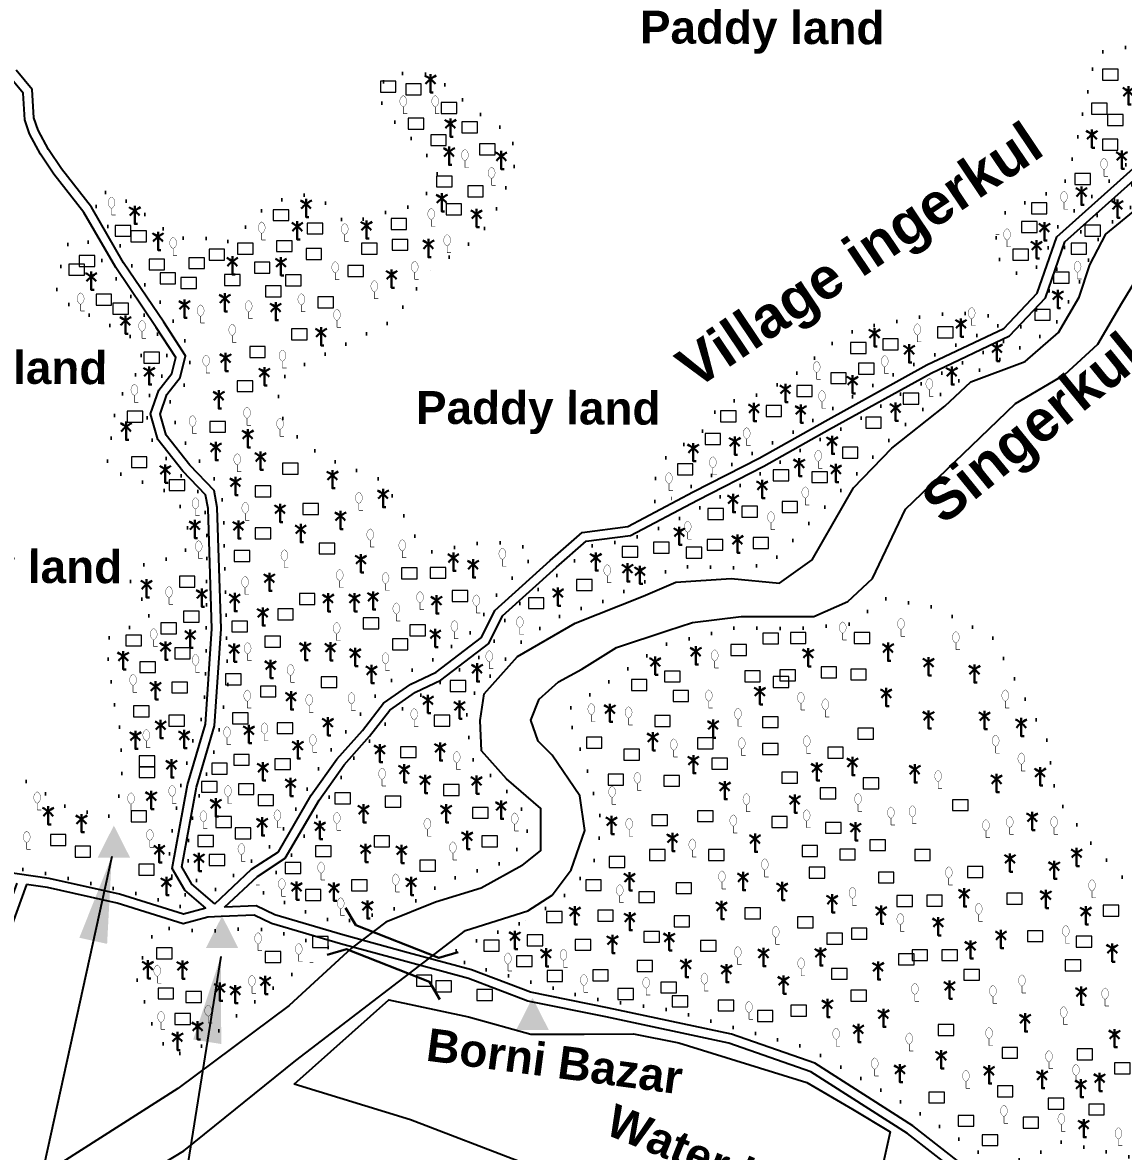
# Model space of a CAD drawing. Header units: millimetres. Extents: x 103 to 33048, y -150542 to -48.
# Drawn here: x 30684 to 31639, y -84038 to -83059 of the extents above; entities that cross this region are included whole.
import ezdxf

# ---------------------------------------------------------------- set-up
doc = ezdxf.new("R2010")
doc.units = ezdxf.units.MM
doc.header["$MEASUREMENT"] = 0
doc.linetypes.add('DOT2', pattern=[0.125, 0, -0.125])
for name, color, linetype, lineweight in [('Bazar', 97, 'Continuous', 15), ('Bridge or Culvert', 7, 'Continuous', 25), ('HOUSE', 144, 'Continuous', 18), ('PUCCA ROAD', 1, 'Continuous', 30)]:
    doc.layers.add(name, color=color, linetype=linetype, lineweight=lineweight)
for name, color, linetype in [('Home Stead', 151, 'Continuous'), ('Khal', 4, 'Continuous'), ('TEXT', 5, 'Continuous'), ('Trees', 77, 'Continuous')]:
    doc.layers.add(name, color=color, linetype=linetype)
doc.styles.get("Standard").update_dxf_attribs({"font": 'arial.ttf'})
doc.styles.add('sum', font='arialbd.ttf')
doc.dimstyles.get("Standard").update_dxf_attribs({"dimtxt": 0.18, "dimasz": 0.18, "dimexe": 0.18, "dimexo": 0.0625, "dimgap": 0.09, "dimtad": 0, "dimtih": 1, "dimtoh": 1, "dimdec": 4, "dimzin": 0, "dimdsep": 46, "dimtxsty": 'Standard', "dimblk": 'DATUMBLANK', "dimcen": 0.09, "dimadec": 0, "dimazin": 0, "dimtfac": 1, "dimtdec": 4, "dimtofl": 0, "dimtmove": 0, "dimatfit": 3, "dimfxl": 1, "dimtolj": 1, "dimtzin": 0, "dimarcsym": 0})

# ---------------------------------------------------------------- blocks, each defined once
blk = doc.blocks.new('A$C7FEE66E4')
at = {"layer": 'Trees', "linetype": 'Continuous', "const_width": 0.000142}
blk.add_lwpolyline([(0, 0.00001, 0.606435), (0, 0.00493, 0.606435)], format="xyb", close=True, dxfattribs=at)
at = {"layer": 'Trees', "linetype": 'Continuous', "const_width": 0.000252}
for points in [[(0, 0.00001), (0, -0.00287)], [(0, -0.00287), (0.00172, -0.00287)]]:
    blk.add_lwpolyline(points, dxfattribs=at)
blk = doc.blocks.new('A$C01DB3217')
at = {"layer": 'Trees', "color": 1, "lineweight": 30}
blk.add_lwpolyline([(0, 0.0028), (0, -0.00714), (0.00154, -0.00714)], dxfattribs=at)
for centre, start, end in [((-0.01201, -0.01535), 41.24911, 62.67823), ((0.01201, -0.01535), 117.32177, 138.75089)]:
    blk.add_arc(centre, 0.01949, start, end, dxfattribs=at)
blk = doc.blocks.new('A$C3B865840')
at = {"layer": 'Bridge or Culvert', "color": 7, "linetype": 'Continuous', "lineweight": 30}
for points in [[(0, 43.55), (13.77, 33.05), (91.31, 33.33), (105.02, 44.16)], [(0.16, 0), (13.86, 10.6), (91.4, 10.88), (105.18, 0.15)]]:
    blk.add_lwpolyline(points, dxfattribs=at)
blk = doc.blocks.new('_DatumBlank')
at = {"color": 0, "linetype": 'ByBlock', "lineweight": -2}
for p, q in [((0, 0.577), (-1, 0)), ((0, -0.577), (0, 0.577)), ((-1, 0), (0, -0.577))]:
    blk.add_line(p, q, dxfattribs=at)

msp = doc.modelspace()

# ---------------------------------------------------------------- hatches: boundary and pattern name
at = {"layer": 'Bazar'}
for color, points in [(5, [(30762.78, -83755.49), (30748.69, -83783.31), (30776.88, -83783.31)]), (5, [(30856.69, -83834.03), (30842.59, -83861.85), (30870.79, -83861.85)]), (256, [(31126.07, -83904.94), (31111.97, -83932.76), (31140.17, -83932.76)])]:
    msp.add_hatch(color=color, dxfattribs=at).paths.add_polyline_path(points)

# ---------------------------------------------------------------- linework, layer by layer
at = {"layer": 'Home Stead', "color": 7, "linetype": 'DOT2', "lineweight": 50, "ltscale": 159.474072, "flags": 128}
for points in [[(30892.65, -83813.91), (30932.86, -83832.11), (30957.27, -83840.01), (30997.91, -83830.74), (31029.18, -83819.06), (31048.44, -83804.3), (31102.03, -83787.06), (31122.5, -83765.73), (31118.58, -83743.53), (31098.54, -83720.02), (31073.71, -83697.82), (31068.36, -83661.69), (31074.19, -83642.38), (31120.13, -83592.18), (31151.62, -83572.75), (31187.01, -83561.1), (31251.68, -83530.67), (31309.22, -83532.22), (31333.32, -83527.56), (31369.57, -83489.55), (31443.64, -83412.98), (31489.88, -83372.97), (31529.08, -83352.52), (31576.94, -83325.22), (31598.38, -83289.5), (31613.57, -83252.54), (31624.22, -83235.52), (31643, -83221), (31684.52, -83183.9), (31721.57, -83158.42), (31750.35, -83140.34), (31774.96, -83115.43), (31785.17, -83098.57), (31782.82, -83078.57), (31781.14, -83064.33), (31763.19, -83062.5), (31752.49, -83069.19), (31734.6, -83092.5), (31721.57, -83113.3), (31706.93, -83133.41), (31691.17, -83149.92), (31674.6, -83170.78), (31658.46, -83188.85), (31630.4, -83213.59), (31616.59, -83225.83), (31599.82, -83242.63), (31588.92, -83250.79), (31584.45, -83262.45), (31572.36, -83297.74), (31564.2, -83307.46), (31545.61, -83327.22), (31540.5, -83332.23), (31527.87, -83339.65), (31469.12, -83369.23), (31443.61, -83382.07), (31403.44, -83406.97), (31369.76, -83423.44), (31294.95, -83466.94), (31241.98, -83495.4), (31207.21, -83508.74), (31178.01, -83512.61), (31145.84, -83539.76), (31115.93, -83561.92), (31104.32, -83573.16), (31088.38, -83603.92), (31054.25, -83626.07), (31020.47, -83647.87), (30997.85, -83668.04), (30969.35, -83698.98), (30948.51, -83732.54), (30918.6, -83779.3), (30903.83, -83796.17), (30888.69, -83803.9), (30886.58, -83810.58), (30892.65, -83813.91)], [(31528.48, -83245.59), (31526.78, -83256), (31535.01, -83271.48), (31551.48, -83278.5), (31566.74, -83268.82), (31583.45, -83232.52), (31621.47, -83201.55), (31653.26, -83169.96), (31689.41, -83124.61), (31703.78, -83098.44), (31698.06, -83083.18), (31675.16, -83076.64), (31630.44, -83081.55), (31614.9, -83085.91), (31609.45, -83112.61), (31602.94, -83140.11), (31597.27, -83167.99), (31588.55, -83196.31), (31580.26, -83203.72), (31557.59, -83213.74), (31537.1, -83221.58), (31528.48, -83245.59)], [(30827.21, -83786.22), (30825.83, -83791.13), (30837.13, -83806.62), (30846.41, -83812.38), (30856.17, -83809.18), (30869.62, -83795.59), (30891.7, -83779.12), (30901.97, -83770.42), (30917.5, -83747.24), (30946.32, -83695.81), (30998.58, -83632.34), (31041.43, -83610.7), (31074.61, -83586.3), (31095.34, -83554.99), (31124.11, -83524.29), (31125.49, -83515.09), (31090.01, -83508.64), (31038.79, -83517.94), (31024.05, -83504.68), (31011.53, -83481.12), (30996.05, -83456.09), (30959.21, -83442.1), (30927.52, -83425.16), (30906.89, -83399.39), (30904.68, -83372.89), (30914.93, -83362.13), (30939.83, -83349.69), (31004.88, -83317.51), (31037.24, -83273.57), (31080.38, -83244.56), (31095.31, -83219.69), (31110.25, -83185.7), (31108.58, -83156.68), (31080.38, -83138.44), (31053.83, -83116.06), (31039.72, -83104.46), (31020.28, -83102.01), (30998.47, -83105.68), (30992.36, -83122.37), (30999.7, -83137.85), (31029.94, -83169.11), (31044.61, -83186.37), (31038.73, -83203.41), (31027.31, -83212.85), (31017.54, -83219.37), (31004.83, -83221.97), (30989.83, -83225.56), (30973.21, -83231.42), (30961.47, -83231.09), (30955.28, -83223.6), (30950.07, -83217.09), (30930.18, -83208.3), (30906.06, -83213.18), (30884.43, -83226.26), (30876.29, -83237.33), (30869.12, -83243.84), (30859.34, -83250.36), (30847.93, -83246.13), (30816.21, -83245.91), (30809.43, -83240.7), (30793.79, -83228.72), (30783.36, -83220.39), (30776.59, -83215.18), (30756.59, -83205.77), (30743.93, -83212.22), (30753.22, -83229.52), (30765.37, -83247.59), (30784.22, -83279.94), (30805.94, -83304.81), (30823.76, -83333.47), (30829.96, -83348.95), (30822.45, -83379.06), (30812.12, -83386.55), (30809.53, -83395.33), (30817.03, -83407.72), (30828.41, -83430.5), (30844.43, -83446.77), (30855.36, -83462.26), (30858.25, -83485.38), (30858.67, -83519.23), (30861.73, -83632.92), (30851.27, -83686.63), (30840.57, -83718.7), (30832.44, -83743.35), (30827.53, -83763.97), (30827.21, -83786.22), (30827.21, -83786.22)], [(30530.49, -83690.79), (30597.17, -83706.04), (30655.56, -83704.8), (30692.19, -83719.57), (30716.6, -83737.54), (30739.73, -83743.96), (30757.71, -83748.46), (30766.06, -83737.54), (30769.92, -83709.3), (30768.63, -83673.99), (30762.25, -83645.52), (30755.83, -83594.8), (30766.11, -83587.1), (30786.66, -83580.04), (30796.94, -83569.77), (30775.74, -83546.66), (30783.45, -83530.61), (30823.26, -83520.79), (30828.39, -83506.66), (30823.89, -83482.91), (30809.77, -83466.22), (30784.71, -83456.59), (30756.33, -83445.69), (30764.17, -83394.12), (30773.16, -83374.86), (30789.22, -83354.96), (30781.51, -83333.78), (30764.13, -83323.9), (30733.94, -83309.14), (30712.1, -83296.94), (30716.6, -83271.26), (30723.59, -83248.6), (30741.1, -83249.44), (30757.39, -83272.49), (30777.85, -83296.94), (30800.14, -83328.12), (30810.96, -83352.62), (30800.83, -83372.84), (30791.6, -83385.56), (30791.6, -83404.97), (30796.69, -83423.75), (30816.18, -83446.44), (30832.73, -83464.57), (30836.8, -83466.21), (30841.69, -83476.3), (30843.57, -83506.49), (30843.1, -83546.29), (30842.94, -83599.35), (30841.13, -83658.25), (30833.82, -83672.63), (30820.16, -83723.42), (30813.34, -83760.24), (30811.69, -83777.03), (30809.78, -83787.33), (30813.59, -83800.64), (30819.95, -83810.24), (30827.27, -83818.62), (30830.12, -83822.72), (30823.7, -83826.65), (30787.1, -83815.76), (30735.24, -83803.97), (30694, -83795.04), (30662.54, -83790.58), (30638.97, -83785.05), (30582.12, -83776.32), (30529.47, -83770.03), (30492.36, -83764.9), (30490.93, -83749.21), (30497.21, -83725.54), (30506.05, -83709.17), (30512.62, -83695.48), (30530.49, -83690.79)], [(31232.35, -83474.29), (31232.35, -83454.95), (31243.37, -83432.92), (31256.01, -83425.66), (31272.41, -83415.46), (31280.76, -83400.07), (31292.85, -83389.05), (31321.91, -83381.82), (31352.16, -83366.01), (31385.16, -83337.84), (31408.54, -83324.1), (31470.73, -83312.95), (31492.52, -83310.53), (31532.19, -83314.09), (31532.02, -83321.04), (31456.23, -83355.72), (31412.27, -83378.54), (31350.49, -83415.15), (31310.61, -83435.92), (31254.53, -83466.47), (31242.29, -83474.38), (31232.35, -83474.29)], [(31114.62, -83840.65), (31061.72, -83861.79), (31055, -83869.73), (31077.67, -83878.23), (31175.37, -83905.33), (31246.71, -83915.62), (31364.44, -83948.51), (31421.68, -83980.91), (31464.12, -84006.55), (31530.64, -84050.61), (31563.12, -84041.33), (31583.23, -84029.74), (31664.44, -84047.51), (31700.02, -84042.88), (31753.38, -84023.55), (31778.91, -84000.37), (31820.2, -84003.46), (31829.48, -83977.96), (31812.46, -83950.91), (31770.7, -83923.86), (31689.49, -83856.62), (31609.69, -83769.67), (31580.29, -83731.03), (31572.56, -83681.57), (31525.24, -83592.38), (31474.96, -83566.1), (31430.1, -83558.38), (31403.93, -83580.6), (31353.05, -83584.88), (31302.78, -83583.66), (31239.03, -83598.97), (31185.95, -83635.21), (31155.19, -83656.22), (31171.88, -83701.6), (31186.59, -83754.89), (31179.23, -83787.36), (31156.55, -83814.3), (31135.57, -83828.55), (31114.62, -83840.65)], [(30948.61, -83861.14), (30899.58, -83845.97), (30869.3, -83845.21), (30842.18, -83847.45), (30800.36, -83843.73), (30789.76, -83862.39), (30782.71, -83888.59), (30797.84, -83933.96), (30812.97, -83955.13), (30837.18, -83948.07), (30872.49, -83917.83), (30915.87, -83885.57), (30941.09, -83869.95), (30948.61, -83861.14)]]:
    msp.add_lwpolyline(points, dxfattribs=at)
at = {"layer": 'HOUSE'}
for points in [[(31620.82, -83108.85), (31634.32, -83108.85), (31634.32, -83099.4), (31620.82, -83099.4), (31620.82, -83108.85)], [(30994.1, -83119.27), (31007.6, -83119.27), (31007.6, -83109.82), (30994.1, -83109.82), (30994.1, -83119.27)], [(31016.06, -83121.5), (31029.56, -83121.5), (31029.56, -83112.05), (31016.06, -83112.05), (31016.06, -83121.5)], [(31046.93, -83137.72), (31060.43, -83137.72), (31060.43, -83128.27), (31046.93, -83128.27), (31046.93, -83137.72)], [(31611.28, -83138.37), (31624.78, -83138.37), (31624.78, -83128.92), (31611.28, -83128.92), (31611.28, -83138.37)], [(31018.29, -83151.39), (31031.79, -83151.39), (31031.79, -83141.94), (31018.29, -83141.94), (31018.29, -83151.39)], [(31625.12, -83148.17), (31638.62, -83148.17), (31638.62, -83138.72), (31625.12, -83138.72), (31625.12, -83148.17)], [(31064.75, -83154.57), (31078.25, -83154.57), (31078.25, -83145.12), (31064.75, -83145.12), (31064.75, -83154.57)], [(31037.7, -83165.58), (31051.2, -83165.58), (31051.2, -83156.13), (31037.7, -83156.13), (31037.7, -83165.58)], [(31620.56, -83169.55), (31634.06, -83169.55), (31634.06, -83160.1), (31620.56, -83160.1), (31620.56, -83169.55)], [(31080.03, -83173.53), (31093.53, -83173.53), (31093.53, -83164.08), (31080.03, -83164.08), (31080.03, -83173.53)], [(31042.78, -83201.43), (31056.28, -83201.43), (31056.28, -83191.98), (31042.78, -83191.98), (31042.78, -83201.43)], [(31596.75, -83199.27), (31610.25, -83199.27), (31610.25, -83189.82), (31596.75, -83189.82), (31596.75, -83199.27)], [(31069.84, -83210.09), (31083.34, -83210.09), (31083.34, -83200.64), (31069.84, -83200.64), (31069.84, -83210.09)], [(30901.06, -83230.69), (30914.56, -83230.69), (30914.56, -83221.24), (30901.06, -83221.24), (30901.06, -83230.69)], [(31051.06, -83225.6), (31064.56, -83225.6), (31064.56, -83216.15), (31051.06, -83216.15), (31051.06, -83225.6)], [(31558.98, -83224.8), (31572.48, -83224.8), (31572.48, -83215.35), (31558.98, -83215.35), (31558.98, -83224.8)], [(31003.32, -83238.32), (31016.82, -83238.32), (31016.82, -83228.87), (31003.32, -83228.87), (31003.32, -83238.32)], [(31550.39, -83240.85), (31563.89, -83240.85), (31563.89, -83231.4), (31550.39, -83231.4), (31550.39, -83240.85)], [(30764.03, -83244.24), (30777.53, -83244.24), (30777.53, -83234.79), (30764.03, -83234.79), (30764.03, -83244.24)], [(30777.53, -83248.97), (30791.03, -83248.97), (30791.03, -83239.52), (30777.53, -83239.52), (30777.53, -83248.97)], [(30930.67, -83242.23), (30944.17, -83242.23), (30944.17, -83232.78), (30930.67, -83232.78), (30930.67, -83242.23)], [(31605.39, -83244.03), (31618.89, -83244.03), (31618.89, -83234.58), (31605.39, -83234.58), (31605.39, -83244.03)], [(30870.11, -83259.65), (30883.61, -83259.65), (30883.61, -83250.2), (30870.11, -83250.2), (30870.11, -83259.65)], [(30903.99, -83257.54), (30917.49, -83257.54), (30917.49, -83248.09), (30903.99, -83248.09), (30903.99, -83257.54)], [(30977.79, -83259.81), (30991.29, -83259.81), (30991.29, -83250.36), (30977.79, -83250.36), (30977.79, -83259.81)], [(31004.27, -83256.45), (31017.77, -83256.45), (31017.77, -83247), (31004.27, -83247), (31004.27, -83256.45)], [(31593.36, -83259.83), (31606.86, -83259.83), (31606.86, -83250.38), (31593.36, -83250.38), (31593.36, -83259.83)], [(30732.76, -83270.47), (30746.26, -83270.47), (30746.26, -83261.02), (30732.76, -83261.02), (30732.76, -83270.47)], [(30845.35, -83264.99), (30858.85, -83264.99), (30858.85, -83255.54), (30845.35, -83255.54), (30845.35, -83264.99)], [(30929.54, -83264.35), (30943.04, -83264.35), (30943.04, -83254.9), (30929.54, -83254.9), (30929.54, -83264.35)], [(31542.92, -83265.03), (31556.42, -83265.03), (31556.42, -83255.58), (31542.92, -83255.58), (31542.92, -83265.03)], [(30723.84, -83277.95), (30737.34, -83277.95), (30737.34, -83268.5), (30723.84, -83268.5), (30723.84, -83277.95)], [(30793.29, -83273.43), (30806.79, -83273.43), (30806.79, -83263.98), (30793.29, -83263.98), (30793.29, -83273.43)], [(30827.9, -83272.3), (30841.4, -83272.3), (30841.4, -83262.85), (30827.9, -83262.85), (30827.9, -83272.3)], [(30884.74, -83276.24), (30898.24, -83276.24), (30898.24, -83266.79), (30884.74, -83266.79), (30884.74, -83276.24)], [(30965.87, -83279.1), (30979.37, -83279.1), (30979.37, -83269.65), (30965.87, -83269.65), (30965.87, -83279.1)], [(30802.86, -83285.52), (30816.36, -83285.52), (30816.36, -83276.07), (30802.86, -83276.07), (30802.86, -83285.52)], [(30820.87, -83289.46), (30834.37, -83289.46), (30834.37, -83280.01), (30820.87, -83280.01), (30820.87, -83289.46)], [(30858.85, -83286.92), (30872.35, -83286.92), (30872.35, -83277.47), (30858.85, -83277.47), (30858.85, -83286.92)], [(30911.75, -83287.21), (30925.25, -83287.21), (30925.25, -83277.76), (30911.75, -83277.76), (30911.75, -83287.21)], [(31578.18, -83284.86), (31591.68, -83284.86), (31591.68, -83275.41), (31578.18, -83275.41), (31578.18, -83284.86)], [(30894.34, -83296.68), (30907.84, -83296.68), (30907.84, -83287.23), (30894.34, -83287.23), (30894.34, -83296.68)], [(30747.38, -83303.97), (30760.88, -83303.97), (30760.88, -83294.52), (30747.38, -83294.52), (30747.38, -83303.97)], [(30939.76, -83306.33), (30953.26, -83306.33), (30953.26, -83296.88), (30939.76, -83296.88), (30939.76, -83306.33)], [(30762.01, -83311.81), (30775.51, -83311.81), (30775.51, -83302.36), (30762.01, -83302.36), (30762.01, -83311.81)], [(31561.89, -83317.18), (31575.39, -83317.18), (31575.39, -83307.73), (31561.89, -83307.73), (31561.89, -83317.18)], [(30917.05, -83334.12), (30930.55, -83334.12), (30930.55, -83324.67), (30917.05, -83324.67), (30917.05, -83334.12)], [(31477.48, -83332.41), (31490.98, -83332.41), (31490.98, -83322.96), (31477.48, -83322.96), (31477.48, -83332.41)], [(31402.12, -83345.94), (31415.62, -83345.94), (31415.62, -83336.49), (31402.12, -83336.49), (31402.12, -83345.94)], [(31429.93, -83342.77), (31443.43, -83342.77), (31443.43, -83333.32), (31429.93, -83333.32), (31429.93, -83342.77)], [(30788.75, -83354.21), (30802.25, -83354.21), (30802.25, -83344.76), (30788.75, -83344.76), (30788.75, -83354.21)], [(30880.71, -83349.44), (30894.21, -83349.44), (30894.21, -83339.99), (30880.71, -83339.99), (30880.71, -83349.44)], [(31409.05, -83363.82), (31422.55, -83363.82), (31422.55, -83354.37), (31409.05, -83354.37), (31409.05, -83363.82)], [(31384.87, -83372.1), (31398.37, -83372.1), (31398.37, -83362.65), (31384.87, -83362.65), (31384.87, -83372.1)], [(30869.78, -83379), (30883.28, -83379), (30883.28, -83369.55), (30869.78, -83369.55), (30869.78, -83379)], [(31355.38, -83383.15), (31368.88, -83383.15), (31368.88, -83373.7), (31355.38, -83373.7), (31355.38, -83383.15)], [(31447.77, -83389.84), (31461.27, -83389.84), (31461.27, -83380.39), (31447.77, -83380.39), (31447.77, -83389.84)], [(30774.35, -83405.39), (30787.85, -83405.39), (30787.85, -83395.94), (30774.35, -83395.94), (30774.35, -83405.39)], [(31289.27, -83405.18), (31302.77, -83405.18), (31302.77, -83395.73), (31289.27, -83395.73), (31289.27, -83405.18)], [(31328.73, -83400.66), (31342.23, -83400.66), (31342.23, -83391.21), (31328.73, -83391.21), (31328.73, -83400.66)], [(30846.08, -83414.27), (30859.58, -83414.27), (30859.58, -83404.82), (30846.08, -83404.82), (30846.08, -83414.27)], [(31415.18, -83410.76), (31428.68, -83410.76), (31428.68, -83401.31), (31415.18, -83401.31), (31415.18, -83410.76)], [(31275.76, -83424.88), (31289.26, -83424.88), (31289.26, -83415.43), (31275.76, -83415.43), (31275.76, -83424.88)], [(31394.94, -83436.76), (31408.44, -83436.76), (31408.44, -83427.31), (31394.94, -83427.31), (31394.94, -83436.76)], [(30777.97, -83444.92), (30791.47, -83444.92), (30791.47, -83435.47), (30777.97, -83435.47), (30777.97, -83444.92)], [(30909.11, -83450.55), (30922.61, -83450.55), (30922.61, -83441.1), (30909.11, -83441.1), (30909.11, -83450.55)], [(31251.82, -83451.24), (31265.32, -83451.24), (31265.32, -83441.79), (31251.82, -83441.79), (31251.82, -83451.24)], [(31334.92, -83456.28), (31348.42, -83456.28), (31348.42, -83446.83), (31334.92, -83446.83), (31334.92, -83456.28)], [(30810.87, -83464.88), (30824.37, -83464.88), (30824.37, -83455.43), (30810.87, -83455.43), (30810.87, -83464.88)], [(31368.59, -83457.95), (31382.09, -83457.95), (31382.09, -83448.5), (31368.59, -83448.5), (31368.59, -83457.95)], [(30885.41, -83470.19), (30898.91, -83470.19), (30898.91, -83460.74), (30885.41, -83460.74), (30885.41, -83470.19)], [(30926.8, -83485.55), (30940.3, -83485.55), (30940.3, -83476.1), (30926.8, -83476.1), (30926.8, -83485.55)], [(31342.62, -83483.82), (31356.12, -83483.82), (31356.12, -83474.37), (31342.62, -83474.37), (31342.62, -83483.82)], [(31278.17, -83489.9), (31291.67, -83489.9), (31291.67, -83480.45), (31278.17, -83480.45), (31278.17, -83489.9)], [(31307.77, -83487.87), (31321.27, -83487.87), (31321.27, -83478.42), (31307.77, -83478.42), (31307.77, -83487.87)], [(30885.46, -83506.72), (30898.96, -83506.72), (30898.96, -83497.27), (30885.46, -83497.27), (30885.46, -83506.72)], [(31317.49, -83515.01), (31330.99, -83515.01), (31330.99, -83505.56), (31317.49, -83505.56), (31317.49, -83515.01)], [(30940.92, -83519.81), (30954.42, -83519.81), (30954.42, -83510.36), (30940.92, -83510.36), (30940.92, -83519.81)], [(31204, -83522.7), (31217.5, -83522.7), (31217.5, -83513.25), (31204, -83513.25), (31204, -83522.7)], [(31231.16, -83519.06), (31244.66, -83519.06), (31244.66, -83509.61), (31231.16, -83509.61), (31231.16, -83519.06)], [(31259.53, -83523.51), (31273.03, -83523.51), (31273.03, -83514.06), (31259.53, -83514.06), (31259.53, -83523.51)], [(31277.77, -83516.63), (31291.27, -83516.63), (31291.27, -83507.18), (31277.77, -83507.18), (31277.77, -83516.63)], [(30867.3, -83526.37), (30880.8, -83526.37), (30880.8, -83516.92), (30867.3, -83516.92), (30867.3, -83526.37)], [(31012.52, -83541.48), (31026.02, -83541.48), (31026.02, -83532.03), (31012.52, -83532.03), (31012.52, -83541.48)], [(31037.23, -83540.97), (31050.73, -83540.97), (31050.73, -83531.52), (31037.23, -83531.52), (31037.23, -83540.97)], [(30819.67, -83548.6), (30833.17, -83548.6), (30833.17, -83539.15), (30819.67, -83539.15), (30819.67, -83548.6)], [(31164.22, -83551.51), (31177.72, -83551.51), (31177.72, -83542.06), (31164.22, -83542.06), (31164.22, -83551.51)], [(30923.78, -83563.65), (30937.28, -83563.65), (30937.28, -83554.2), (30923.78, -83554.2), (30923.78, -83563.65)], [(31056.39, -83561.13), (31069.89, -83561.13), (31069.89, -83551.68), (31056.39, -83551.68), (31056.39, -83561.13)], [(31122.47, -83567.3), (31135.97, -83567.3), (31135.97, -83557.85), (31122.47, -83557.85), (31122.47, -83567.3)], [(30823.21, -83578.98), (30836.71, -83578.98), (30836.71, -83569.53), (30823.21, -83569.53), (30823.21, -83578.98)], [(30905.02, -83576.94), (30918.52, -83576.94), (30918.52, -83567.49), (30905.02, -83567.49), (30905.02, -83576.94)], [(30803.54, -83589.06), (30817.04, -83589.06), (30817.04, -83579.61), (30803.54, -83579.61), (30803.54, -83589.06)], [(30865.19, -83587.52), (30878.69, -83587.52), (30878.69, -83578.07), (30865.19, -83578.07), (30865.19, -83587.52)], [(30979.24, -83584.81), (30992.74, -83584.81), (30992.74, -83575.36), (30979.24, -83575.36), (30979.24, -83584.81)], [(31019.58, -83590.86), (31033.08, -83590.86), (31033.08, -83581.41), (31019.58, -83581.41), (31019.58, -83590.86)], [(30773.28, -83599.64), (30786.78, -83599.64), (30786.78, -83590.19), (30773.28, -83590.19), (30773.28, -83599.64)], [(30893.93, -83600.62), (30907.43, -83600.62), (30907.43, -83591.17), (30893.93, -83591.17), (30893.93, -83600.62)], [(31004.45, -83602.95), (31017.95, -83602.95), (31017.95, -83593.5), (31004.45, -83593.5), (31004.45, -83602.95)], [(31326.02, -83597.97), (31339.52, -83597.97), (31339.52, -83588.52), (31326.02, -83588.52), (31326.02, -83597.97)], [(31349.89, -83597.58), (31363.39, -83597.58), (31363.39, -83588.13), (31349.89, -83588.13), (31349.89, -83597.58)], [(31405.32, -83597.58), (31418.82, -83597.58), (31418.82, -83588.13), (31405.32, -83588.13), (31405.32, -83597.58)], [(30815.64, -83610.72), (30829.14, -83610.72), (30829.14, -83601.27), (30815.64, -83601.27), (30815.64, -83610.72)], [(31298.3, -83607.97), (31311.8, -83607.97), (31311.8, -83598.52), (31298.3, -83598.52), (31298.3, -83607.97)], [(30785.38, -83622.81), (30798.88, -83622.81), (30798.88, -83613.36), (30785.38, -83613.36), (30785.38, -83622.81)], [(31240.58, -83630.94), (31254.08, -83630.94), (31254.08, -83621.49), (31240.58, -83621.49), (31240.58, -83630.94)], [(31310.24, -83630.66), (31323.74, -83630.66), (31323.74, -83621.21), (31310.24, -83621.21), (31310.24, -83630.66)], [(31340.65, -83629.89), (31354.15, -83629.89), (31354.15, -83620.44), (31340.65, -83620.44), (31340.65, -83629.89)], [(31376.44, -83627.2), (31389.94, -83627.2), (31389.94, -83617.75), (31376.44, -83617.75), (31376.44, -83627.2)], [(31402.24, -83629.12), (31415.74, -83629.12), (31415.74, -83619.67), (31402.24, -83619.67), (31402.24, -83629.12)], [(30813.12, -83640.45), (30826.62, -83640.45), (30826.62, -83631), (30813.12, -83631), (30813.12, -83640.45)], [(30859.64, -83633.37), (30873.14, -83633.37), (30873.14, -83623.92), (30859.64, -83623.92), (30859.64, -83633.37)], [(30942.7, -83635.8), (30956.2, -83635.8), (30956.2, -83626.35), (30942.7, -83626.35), (30942.7, -83635.8)], [(31054.62, -83639.19), (31068.12, -83639.19), (31068.12, -83629.74), (31054.62, -83629.74), (31054.62, -83639.19)], [(31211.88, -83638.36), (31225.38, -83638.36), (31225.38, -83628.91), (31211.88, -83628.91), (31211.88, -83638.36)], [(31334.88, -83635.66), (31348.38, -83635.66), (31348.38, -83626.21), (31334.88, -83626.21), (31334.88, -83635.66)], [(30889.89, -83643.95), (30903.39, -83643.95), (30903.39, -83634.5), (30889.89, -83634.5), (30889.89, -83643.95)], [(31248.01, -83647.76), (31261.51, -83647.76), (31261.51, -83638.31), (31248.01, -83638.31), (31248.01, -83647.76)], [(30779.84, -83661.11), (30793.34, -83661.11), (30793.34, -83651.66), (30779.84, -83651.66), (30779.84, -83661.11)], [(30810.6, -83669.17), (30824.1, -83669.17), (30824.1, -83659.72), (30810.6, -83659.72), (30810.6, -83669.17)], [(30865.69, -83667.13), (30879.19, -83667.13), (30879.19, -83657.68), (30865.69, -83657.68), (30865.69, -83667.13)], [(31040.84, -83669.16), (31054.34, -83669.16), (31054.34, -83659.71), (31040.84, -83659.71), (31040.84, -83669.16)], [(31232.17, -83669.51), (31245.67, -83669.51), (31245.67, -83660.06), (31232.17, -83660.06), (31232.17, -83669.51)], [(31325.69, -83670.5), (31339.19, -83670.5), (31339.19, -83661.05), (31325.69, -83661.05), (31325.69, -83670.5)], [(30904.52, -83675.69), (30918.02, -83675.69), (30918.02, -83666.24), (30904.52, -83666.24), (30904.52, -83675.69)], [(31408.42, -83680.46), (31421.92, -83680.46), (31421.92, -83671.01), (31408.42, -83671.01), (31408.42, -83680.46)], [(31172.8, -83688.3), (31186.3, -83688.3), (31186.3, -83678.85), (31172.8, -83678.85), (31172.8, -83688.3)], [(31269.28, -83688.79), (31282.78, -83688.79), (31282.78, -83679.34), (31269.28, -83679.34), (31269.28, -83688.79)], [(31011.64, -83696.55), (31025.14, -83696.55), (31025.14, -83687.1), (31011.64, -83687.1), (31011.64, -83696.55)], [(31205.46, -83698.68), (31218.96, -83698.68), (31218.96, -83689.23), (31205.46, -83689.23), (31205.46, -83698.68)], [(31325.69, -83693.74), (31339.19, -83693.74), (31339.19, -83684.29), (31325.69, -83684.29), (31325.69, -83693.74)], [(31382.25, -83697), (31395.75, -83697), (31395.75, -83687.55), (31382.25, -83687.55), (31382.25, -83697)], [(30784.83, -83704.47), (30798.33, -83704.47), (30798.33, -83695.02), (30784.83, -83695.02), (30784.83, -83704.47)], [(30847.68, -83710.8), (30861.18, -83710.8), (30861.18, -83701.35), (30847.68, -83701.35), (30847.68, -83710.8)], [(30866.84, -83703.23), (30880.34, -83703.23), (30880.34, -83693.78), (30866.84, -83693.78), (30866.84, -83703.23)], [(30902.5, -83706.93), (30916, -83706.93), (30916, -83697.48), (30902.5, -83697.48), (30902.5, -83706.93)], [(31281.65, -83706.59), (31295.15, -83706.59), (31295.15, -83697.14), (31281.65, -83697.14), (31281.65, -83706.59)], [(30784.83, -83713.92), (30798.33, -83713.92), (30798.33, -83704.47), (30784.83, -83704.47), (30784.83, -83713.92)], [(31191.6, -83720.44), (31205.1, -83720.44), (31205.1, -83710.99), (31191.6, -83710.99), (31191.6, -83720.44)], [(31342.52, -83718.64), (31356.02, -83718.64), (31356.02, -83709.19), (31342.52, -83709.19), (31342.52, -83718.64)], [(30838.96, -83726.58), (30852.46, -83726.58), (30852.46, -83717.13), (30838.96, -83717.13), (30838.96, -83726.58)], [(30870.85, -83728.61), (30884.35, -83728.61), (30884.35, -83719.16), (30870.85, -83719.16), (30870.85, -83728.61)], [(31048.93, -83729.36), (31062.43, -83729.36), (31062.43, -83719.91), (31048.93, -83719.91), (31048.93, -83729.36)], [(31240.09, -83721.43), (31253.59, -83721.43), (31253.59, -83711.98), (31240.09, -83711.98), (31240.09, -83721.43)], [(31413.05, -83723.54), (31426.55, -83723.54), (31426.55, -83714.09), (31413.05, -83714.09), (31413.05, -83723.54)], [(30887.88, -83738.17), (30901.38, -83738.17), (30901.38, -83728.72), (30887.88, -83728.72), (30887.88, -83738.17)], [(30954.49, -83736.65), (30967.99, -83736.65), (30967.99, -83727.2), (30954.49, -83727.2), (30954.49, -83736.65)], [(30998.26, -83739.48), (31011.76, -83739.48), (31011.76, -83730.03), (30998.26, -83730.03), (30998.26, -83739.48)], [(31375.75, -83732.2), (31389.25, -83732.2), (31389.25, -83722.75), (31375.75, -83722.75), (31375.75, -83732.2)], [(31074.05, -83749.2), (31087.55, -83749.2), (31087.55, -83739.75), (31074.05, -83739.75), (31074.05, -83749.2)], [(31490.64, -83742.52), (31504.14, -83742.52), (31504.14, -83733.07), (31490.64, -83733.07), (31490.64, -83742.52)], [(30777.69, -83752.22), (30791.19, -83752.22), (30791.19, -83742.77), (30777.69, -83742.77), (30777.69, -83752.22)], [(30851.24, -83757.12), (30864.74, -83757.12), (30864.74, -83747.67), (30851.24, -83747.67), (30851.24, -83757.12)], [(31229.69, -83755.54), (31243.19, -83755.54), (31243.19, -83746.09), (31229.69, -83746.09), (31229.69, -83755.54)], [(31269.28, -83752.08), (31282.78, -83752.08), (31282.78, -83742.63), (31269.28, -83742.63), (31269.28, -83752.08)], [(31333.61, -83757.21), (31347.11, -83757.21), (31347.11, -83747.76), (31333.61, -83747.76), (31333.61, -83757.21)], [(30868.18, -83766.91), (30881.68, -83766.91), (30881.68, -83757.46), (30868.18, -83757.46), (30868.18, -83766.91)], [(31380.37, -83762.2), (31393.87, -83762.2), (31393.87, -83752.75), (31380.37, -83752.75), (31380.37, -83762.2)], [(30707.71, -83772.71), (30721.21, -83772.71), (30721.21, -83763.26), (30707.71, -83763.26), (30707.71, -83772.71)], [(30835.64, -83773.6), (30849.14, -83773.6), (30849.14, -83764.15), (30835.64, -83764.15), (30835.64, -83773.6)], [(30988.53, -83773.91), (31002.03, -83773.91), (31002.03, -83764.46), (30988.53, -83764.46), (30988.53, -83773.91)], [(31082.16, -83773.91), (31095.66, -83773.91), (31095.66, -83764.46), (31082.16, -83764.46), (31082.16, -83773.91)], [(31418.86, -83777.21), (31432.36, -83777.21), (31432.36, -83767.76), (31418.86, -83767.76), (31418.86, -83777.21)], [(30729.11, -83782.95), (30742.61, -83782.95), (30742.61, -83773.5), (30729.11, -83773.5), (30729.11, -83782.95)], [(30937.87, -83782.41), (30951.37, -83782.41), (30951.37, -83772.96), (30937.87, -83772.96), (30937.87, -83782.41)], [(31227.55, -83785.82), (31241.05, -83785.82), (31241.05, -83776.37), (31227.55, -83776.37), (31227.55, -83785.82)], [(31278.93, -83785.82), (31292.43, -83785.82), (31292.43, -83776.37), (31278.93, -83776.37), (31278.93, -83785.82)], [(31359.96, -83782.21), (31373.46, -83782.21), (31373.46, -83772.76), (31359.96, -83772.76), (31359.96, -83782.21)], [(31392.69, -83785.28), (31406.19, -83785.28), (31406.19, -83775.83), (31392.69, -83775.83), (31392.69, -83785.28)], [(31457.74, -83785.67), (31471.24, -83785.67), (31471.24, -83776.22), (31457.74, -83776.22), (31457.74, -83785.67)], [(30784.38, -83798.54), (30797.88, -83798.54), (30797.88, -83789.09), (30784.38, -83789.09), (30784.38, -83798.54)], [(30845.45, -83790.08), (30858.95, -83790.08), (30858.95, -83780.63), (30845.45, -83780.63), (30845.45, -83790.08)], [(30911.53, -83796.99), (30925.03, -83796.99), (30925.03, -83787.54), (30911.53, -83787.54), (30911.53, -83796.99)], [(31028.25, -83794.97), (31041.75, -83794.97), (31041.75, -83785.52), (31028.25, -83785.52), (31028.25, -83794.97)], [(31192.71, -83791.91), (31206.21, -83791.91), (31206.21, -83782.46), (31192.71, -83782.46), (31192.71, -83791.91)], [(31366.12, -83801.05), (31379.62, -83801.05), (31379.62, -83791.6), (31366.12, -83791.6), (31366.12, -83801.05)], [(31426.17, -83805.29), (31439.67, -83805.29), (31439.67, -83795.84), (31426.17, -83795.84), (31426.17, -83805.29)], [(31503.44, -83800.41), (31516.94, -83800.41), (31516.94, -83790.96), (31503.44, -83790.96), (31503.44, -83800.41)], [(30969.08, -83811.98), (30982.58, -83811.98), (30982.58, -83802.53), (30969.08, -83802.53), (30969.08, -83811.98)], [(31172.25, -83811.92), (31185.75, -83811.92), (31185.75, -83802.47), (31172.25, -83802.47), (31172.25, -83811.92)], [(31250.63, -83814.53), (31264.13, -83814.53), (31264.13, -83805.08), (31250.63, -83805.08), (31250.63, -83814.53)], [(30928.96, -83820.48), (30942.46, -83820.48), (30942.46, -83811.03), (30928.96, -83811.03), (30928.96, -83820.48)], [(31218.41, -83822.36), (31231.91, -83822.36), (31231.91, -83812.91), (31218.41, -83812.91), (31218.41, -83822.36)], [(31442.34, -83825.67), (31455.84, -83825.67), (31455.84, -83816.22), (31442.34, -83816.22), (31442.34, -83825.67)], [(31468.13, -83825.29), (31481.63, -83825.29), (31481.63, -83815.84), (31468.13, -83815.84), (31468.13, -83825.29)], [(31537.6, -83823.57), (31551.1, -83823.57), (31551.1, -83814.12), (31537.6, -83814.12), (31537.6, -83823.57)], [(31182.7, -83838.46), (31196.2, -83838.46), (31196.2, -83829.01), (31182.7, -83829.01), (31182.7, -83838.46)], [(31310.36, -83836.31), (31323.86, -83836.31), (31323.86, -83826.86), (31310.36, -83826.86), (31310.36, -83836.31)], [(31621.34, -83833.99), (31634.84, -83833.99), (31634.84, -83824.54), (31621.34, -83824.54), (31621.34, -83833.99)], [(31138.29, -83839.56), (31151.79, -83839.56), (31151.79, -83830.11), (31138.29, -83830.11), (31138.29, -83839.56)], [(31248.89, -83843.25), (31262.39, -83843.25), (31262.39, -83833.8), (31248.89, -83833.8), (31248.89, -83843.25)], [(31356.01, -83844.12), (31369.51, -83844.12), (31369.51, -83834.67), (31356.01, -83834.67), (31356.01, -83844.12)], [(31222.76, -83856.74), (31236.26, -83856.74), (31236.26, -83847.29), (31222.76, -83847.29), (31222.76, -83856.74)], [(31402.81, -83854.09), (31416.31, -83854.09), (31416.31, -83844.64), (31402.81, -83844.64), (31402.81, -83854.09)], [(31555.52, -83856.19), (31569.02, -83856.19), (31569.02, -83846.74), (31555.52, -83846.74), (31555.52, -83856.19)], [(30935.11, -83861.14), (30948.61, -83861.14), (30948.61, -83851.69), (30935.11, -83851.69), (30935.11, -83861.14)], [(31083.72, -83864.37), (31097.22, -83864.37), (31097.22, -83854.92), (31083.72, -83854.92), (31083.72, -83864.37)], [(31121.43, -83859.78), (31134.93, -83859.78), (31134.93, -83850.33), (31121.43, -83850.33), (31121.43, -83859.78)], [(31163.11, -83863.7), (31176.61, -83863.7), (31176.61, -83854.25), (31163.11, -83854.25), (31163.11, -83863.7)], [(31271.96, -83864.57), (31285.46, -83864.57), (31285.46, -83855.12), (31271.96, -83855.12), (31271.96, -83864.57)], [(31381.5, -83858.4), (31395, -83858.4), (31395, -83848.95), (31381.5, -83848.95), (31381.5, -83858.4)], [(31597.83, -83860.89), (31611.33, -83860.89), (31611.33, -83851.44), (31597.83, -83851.44), (31597.83, -83860.89)], [(30799.88, -83871.08), (30813.38, -83871.08), (30813.38, -83861.63), (30799.88, -83861.63), (30799.88, -83871.08)], [(30894.21, -83874.24), (30907.71, -83874.24), (30907.71, -83864.79), (30894.21, -83864.79), (30894.21, -83874.24)], [(31112.23, -83877.86), (31125.73, -83877.86), (31125.73, -83868.41), (31112.23, -83868.41), (31112.23, -83877.86)], [(31443.81, -83876.19), (31457.31, -83876.19), (31457.31, -83866.74), (31443.81, -83866.74), (31443.81, -83876.19)], [(31455.41, -83872.69), (31468.91, -83872.69), (31468.91, -83863.24), (31455.41, -83863.24), (31455.41, -83872.69)], [(31481.31, -83872.69), (31494.81, -83872.69), (31494.81, -83863.24), (31481.31, -83863.24), (31481.31, -83872.69)], [(31216.79, -83882.03), (31230.29, -83882.03), (31230.29, -83872.58), (31216.79, -83872.58), (31216.79, -83882.03)], [(31588.43, -83881.39), (31601.93, -83881.39), (31601.93, -83871.94), (31588.43, -83871.94), (31588.43, -83881.39)], [(31025.28, -83894.79), (31038.78, -83894.79), (31038.78, -83885.34), (31025.28, -83885.34), (31025.28, -83894.79)], [(31138.72, -83890.67), (31152.22, -83890.67), (31152.22, -83881.22), (31138.72, -83881.22), (31138.72, -83890.67)], [(31178.35, -83890.24), (31191.85, -83890.24), (31191.85, -83880.79), (31178.35, -83880.79), (31178.35, -83890.24)], [(31385.55, -83888.86), (31399.05, -83888.86), (31399.05, -83879.41), (31385.55, -83879.41), (31385.55, -83888.86)], [(31500.46, -83889.67), (31513.96, -83889.67), (31513.96, -83880.22), (31500.46, -83880.22), (31500.46, -83889.67)], [(30801.15, -83905.87), (30814.65, -83905.87), (30814.65, -83896.42), (30801.15, -83896.42), (30801.15, -83905.87)], [(31042.21, -83899.71), (31055.71, -83899.71), (31055.71, -83890.26), (31042.21, -83890.26), (31042.21, -83899.71)], [(31077.75, -83907.13), (31091.25, -83907.13), (31091.25, -83897.68), (31077.75, -83897.68), (31077.75, -83907.13)], [(31200.18, -83906.42), (31213.68, -83906.42), (31213.68, -83896.97), (31200.18, -83896.97), (31200.18, -83906.42)], [(31237.57, -83900.68), (31251.07, -83900.68), (31251.07, -83891.23), (31237.57, -83891.23), (31237.57, -83900.68)], [(30825.21, -83909.03), (30838.71, -83909.03), (30838.71, -83899.58), (30825.21, -83899.58), (30825.21, -83909.03)], [(31247.3, -83912.76), (31260.8, -83912.76), (31260.8, -83903.31), (31247.3, -83903.31), (31247.3, -83912.76)], [(31287.2, -83916.35), (31300.7, -83916.35), (31300.7, -83906.9), (31287.2, -83906.9), (31287.2, -83916.35)], [(31402.27, -83907.73), (31415.77, -83907.73), (31415.77, -83898.28), (31402.27, -83898.28), (31402.27, -83907.73)], [(31321.17, -83925.48), (31334.67, -83925.48), (31334.67, -83916.03), (31321.17, -83916.03), (31321.17, -83925.48)], [(31350.35, -83920.7), (31363.85, -83920.7), (31363.85, -83911.25), (31350.35, -83911.25), (31350.35, -83920.7)], [(30815.71, -83928.01), (30829.21, -83928.01), (30829.21, -83918.56), (30815.71, -83918.56), (30815.71, -83928.01)], [(31478.2, -83937.49), (31491.7, -83937.49), (31491.7, -83928.04), (31478.2, -83928.04), (31478.2, -83937.49)], [(31533.5, -83957.37), (31547, -83957.37), (31547, -83947.92), (31533.5, -83947.92), (31533.5, -83957.37)], [(31598.57, -83958.71), (31612.07, -83958.71), (31612.07, -83949.26), (31598.57, -83949.26), (31598.57, -83958.71)], [(31631.19, -83970.78), (31644.69, -83970.78), (31644.69, -83961.33), (31631.19, -83961.33), (31631.19, -83970.78)], [(31529.45, -83990.72), (31542.95, -83990.72), (31542.95, -83981.27), (31529.45, -83981.27), (31529.45, -83990.72)], [(31470.11, -83996.11), (31483.61, -83996.11), (31483.61, -83986.66), (31470.11, -83986.66), (31470.11, -83996.11)], [(31573.62, -84001.5), (31587.12, -84001.5), (31587.12, -83992.05), (31573.62, -83992.05), (31573.62, -84001.5)], [(31608.69, -84006.56), (31622.19, -84006.56), (31622.19, -83997.11), (31608.69, -83997.11), (31608.69, -84006.56)], [(31495.4, -84016.33), (31508.9, -84016.33), (31508.9, -84006.88), (31495.4, -84006.88), (31495.4, -84016.33)], [(31551.71, -84018.01), (31565.21, -84018.01), (31565.21, -84008.56), (31551.71, -84008.56), (31551.71, -84018.01)], [(31516.3, -84033.17), (31529.8, -84033.17), (31529.8, -84023.72), (31516.3, -84023.72), (31516.3, -84033.17)]]:
    msp.add_lwpolyline(points, dxfattribs=at)
at = {"layer": 'Khal', "color": 4, "linetype": 'Continuous'}
for points in [[(31117.16, -83790.03), (31133.17, -83777.21), (31133.34, -83740.6), (31103.59, -83714.92), (31081.95, -83690.59), (31080.6, -83664.24), (31083.98, -83641.27), (31113.06, -83608.84), (31163.1, -83579.78), (31222, -83556.61), (31250.4, -83544.45), (31298.41, -83541.07), (31340.34, -83545.13), (31368.74, -83524.86), (31404.63, -83462.5), (31437.76, -83428.04), (31483.75, -83391.55), (31506.39, -83370.44), (31553.45, -83352.96), (31582.42, -83327.63), (31600.34, -83297.07), (31609.69, -83269.05), (31623.7, -83242.31), (31650.9, -83220.23)], [(30741.07, -84087.6), (30823.6, -84037.75), (30920.56, -83959.28), (31068.07, -83846.58), (31121.99, -83829.54), (31143.15, -83815.89), (31159.71, -83793.91), (31171.55, -83759.76), (31167.15, -83729.67), (31143.13, -83694.51), (31130.88, -83682.41), (31124.6, -83664.08), (31131.84, -83645.75), (31148.74, -83630.79), (31169.02, -83619.7), (31198.95, -83600.88), (31243.41, -83586.29), (31264.88, -83579.25), (31307.14, -83574.23), (31339.49, -83574.23), (31370.24, -83574.26), (31399.58, -83561.15), (31421.19, -83541.09), (31449.76, -83480.91), (31506.99, -83425.94), (31545.15, -83389.28), (31588.06, -83364.22), (31616.63, -83337.99), (31637.56, -83302.21), (31657.64, -83269.04)], [(31117.16, -83790.03), (31081.62, -83809.82), (31041.83, -83822.06), (30998.78, -83839.19), (30969.03, -83861.86), (30914.83, -83911.64), (30818.24, -83983.72), (30717.75, -84047.65), (30670.76, -84074.91), (30626.09, -84144.87), (30608.92, -84206.15), (30603.04, -84284.68), (30604.5, -84338.11), (30602.58, -84358.23), (30535.29, -84324.73), (30397.21, -84303.74), (30381.81, -84301.69)]]:
    msp.add_lwpolyline(points, dxfattribs=at)
at = {"layer": 'Khal', "lineweight": 25, "ltscale": 0.1}
msp.add_lwpolyline([(30919.16, -83979.78), (31001.42, -83906.7), (31070.45, -83921.46), (31124.5, -83936.6), (31170.86, -83936.59), (31213.85, -83936.18), (31253.16, -83943.96), (31364.18, -83978.42), (31403.62, -84001.56), (31436.55, -84021.08), (31403.3, -84171.34), (31375.96, -84157.23), (31325.38, -84115.8), (31252.86, -84083.88), (31196.35, -84055.2), (31118.33, -84048.42), (31020.2, -84010.84), (30919.16, -83979.78)], dxfattribs=at)
at = {"layer": 'PUCCA ROAD', "lineweight": 25}
for points in [[(30850.47, -83823.3), (30830.53, -83806.43), (30821.84, -83791.23), (30834.55, -83722.11), (30850.09, -83669.02), (30855.78, -83584.94), (30852.51, -83479.51), (30849.73, -83464.73), (30828.69, -83442.86), (30808.15, -83416.8), (30803, -83398.45), (30808.88, -83381.55), (30820.39, -83366.76), (30825.09, -83347.99), (30806.22, -83318.84), (30771.15, -83267.19), (30743.4, -83219.09), (30717.27, -83185.63), (30705.97, -83168.95), (30697.04, -83152.22), (30693.32, -83141.58), (30691.81, -83116.98), (30677.88, -83100.12)], [(30842.62, -83827.14), (30824.28, -83811.62), (30813.44, -83792.66), (30826.76, -83720.25), (30842.17, -83667.61), (30847.77, -83584.8), (30844.53, -83480.38), (30842.31, -83468.55), (30822.65, -83448.12), (30800.87, -83420.5), (30794.62, -83398.19), (30801.76, -83377.67), (30813.04, -83363.18), (30816.48, -83349.42), (30799.55, -83323.26), (30764.36, -83271.44), (30736.75, -83223.57), (30710.8, -83190.34), (30699.11, -83173.08), (30689.69, -83155.45), (30685.4, -83143.18), (30683.98, -83120.07), (30671.27, -83104.68)], [(30850.47, -83823.3), (30882.33, -83793.45), (30905.55, -83778.18), (30934.09, -83729.12), (30956.37, -83697.85), (30978.41, -83672.93), (30996.63, -83649.44), (31020.55, -83632.71), (31042.46, -83622.34), (31081.92, -83592.32), (31093.41, -83568.77), (31141.45, -83525.48), (31169.08, -83501.23), (31208.65, -83496.13), (31265.5, -83465.99), (31322.9, -83436.72), (31380, -83404.54), (31468.26, -83355.75), (31535.2, -83324.17), (31564.1, -83293.49), (31581.03, -83244.6), (31652.82, -83180.42)], [(30858.92, -83826.35), (30887.3, -83799.76), (30911.52, -83783.83), (30940.82, -83733.47), (30962.65, -83702.83), (30984.57, -83678.04), (31002.21, -83655.3), (31024.58, -83639.65), (31046.64, -83629.22), (31088.27, -83597.53), (31099.92, -83573.67), (31146.76, -83531.46), (31172.53, -83508.85), (31211.12, -83503.87), (31269.19, -83473.09), (31326.69, -83443.77), (31383.9, -83411.53), (31471.91, -83362.88), (31539.98, -83330.76), (31571.1, -83297.73), (31587.91, -83249.18), (31658.64, -83185.95)], [(30842.62, -83827.14), (30823.19, -83832.35), (30767.66, -83815.02), (30706.56, -83801.35), (30609.1, -83787.22), (30491.47, -83769.38), (30436.81, -83764.26), (30215.09, -83748.32), (30039.03, -83741.05), (29874.71, -83761.39), (29775.74, -83769.99)], [(30686.85, -83806.57), (30649.47, -83909.83), (30618.6, -83995.08), (30615.22, -84036.03), (30607.25, -84035.37), (30610.71, -83993.36), (30641.95, -83907.1), (30678.77, -83805.4)], [(31620.82, -84362.71), (31577.77, -84183.39), (31549.62, -84110.25), (31518.42, -84074.62), (31451.6, -84022.57), (31367.62, -83969), (31296.47, -83944.17), (31189.57, -83921.45), (31122.01, -83907.72), (31070.6, -83888.31), (31016.05, -83873.55), (30959.37, -83858.05), (30899.66, -83840.31), (30884.59, -83833.33), (30856.04, -83834.47), (30844.39, -83834.96), (30823.02, -83840.68), (30765.59, -83822.75), (30705.11, -83809.22), (30686.85, -83806.57)], [(31628.67, -84361.13), (31585.42, -84181.01), (31556.57, -84106.05), (31523.93, -84068.78), (31456.22, -84016.03), (31371.13, -83961.75), (31298.63, -83936.45), (31191.2, -83913.61), (31124.24, -83900), (31073.06, -83880.69), (31018.15, -83865.83), (30961.56, -83850.36), (30902.49, -83832.81), (30886.2, -83825.26), (30858.92, -83826.35)]]:
    msp.add_lwpolyline(points, dxfattribs=at)

# ---------------------------------------------------------------- block references
at = {"layer": 'Khal', "lineweight": 25, "ltscale": 0.1, "rotation": 338.2587683800004}
msp.add_blockref('A$C3B865840', (30947.76, -83867.45), dxfattribs=at)
at = {"layer": 'Trees', "ltscale": 0.1, "xscale": 1593.716513738735, "yscale": 1593.716513738735, "zscale": 1593.716513738727}
for p in [(31037.54, -83108.05), (31643.15, -83118.59), (31054.81, -83146.51), (31611.53, -83156.02), (31053.72, -83170.98), (31098.98, -83174.7), (31637.36, -83174.37), (31602.46, -83205.66), (30929.62, -83216.28), (31047.34, -83211.31), (30780.94, -83222.18), (31077.55, -83224.95), (31633.61, -83216.88), (30921.97, -83235.73), (30981.96, -83234.91), (30801.1, -83244.79), (31570.26, -83236.55), (31035.75, -83251.07), (31563.51, -83252.12), (30865.6, -83266.09), (30907.8, -83266.85), (30743.2, -83279.36), (31003.83, -83277.51), (31581.84, -83295.17), (30824.06, -83303.56), (30859.05, -83298.1), (30903.21, -83305.75), (30772.82, -83317.46), (31497.87, -83319.99), (30942.57, -83327.6), (31422.83, -83328.37), (31452.92, -83342.45), (31529.08, -83341.14), (30859.7, -83349.79), (30793.36, -83361.61), (30893.37, -83362.24), (31489.88, -83361.59), (31403.81, -83369.21), (30853.8, -83382.35), (31345.49, -83376.75), (31441.16, -83393.03), (31318.27, -83393.31), (31358.85, -83394.66), (30773.39, -83409.51), (30878.94, -83416), (31301.61, -83422.37), (31386, -83421.71), (30851.17, -83427.14), (31265.59, -83428.07), (30890.12, -83435.56), (31357.5, -83441.08), (30807.44, -83446.66), (30952.44, -83451.51), (31389.34, -83446.24), (30868.26, -83457.41), (31325.43, -83460.13), (30996.39, -83467.9), (30906.96, -83480.79), (31300.09, -83472.23), (30959.43, -83486.91), (30833.04, -83494.78), (30870.88, -83495.21), (30924.89, -83498.27), (31253.45, -83500.69), (31303.9, -83507.41), (30977.15, -83524.49), (31057.39, -83523.18), (31074.55, -83528.96), (31180.92, -83522.97), (31208.5, -83532.38), (31219.34, -83534.5), (30791.16, -83546.29), (30897.72, -83540.58), (30839.07, -83554.32), (30867.62, -83558.14), (30948.7, -83558.31), (30971.62, -83558.27), (30987.67, -83556.75), (31148.18, -83553.45), (31042.75, -83560.15), (30891.98, -83570.66), (30829.14, -83589.89), (31041.74, -83589.26), (30807.58, -83600.24), (30867.27, -83602.06), (30928.86, -83600.5), (30950.68, -83600.9), (30972.19, -83605.71), (31267.74, -83604.41), (31365.33, -83605.98), (31434.59, -83601.26), (30770.89, -83608.62), (30898.76, -83616.14), (31232.59, -83613.32), (31469.74, -83613.85), (30986.43, -83620.64), (31077.97, -83619.19), (31509.61, -83620.14), (30799.03, -83634.73), (30916.51, -83643.44), (31035.36, -83646.53), (31323.35, -83639.01), (31433.01, -83640.59), (31062.72, -83651.46), (31193.23, -83654.22), (30948.53, -83665.96), (31469.74, -83659.99), (31518.34, -83660.47), (31550.14, -83666.62), (30803.4, -83668.31), (30823.84, -83677.02), (30879.98, -83672.56), (31282.78, -83667.96), (30781.46, -83677.68), (30922.43, -83685.95), (31230.49, -83678.86), (30993.65, -83689.21), (31045.9, -83687.76), (30812.78, -83702.46), (30892.16, -83705.08), (31265.64, -83698.79), (31372.9, -83705.16), (31403.67, -83700.45), (31014.73, -83706.69), (31032.89, -83715.88), (31457.82, -83706.8), (31528.8, -83715.21), (31566.55, -83709.26), (30916.18, -83718.52), (31077.51, -83716.55), (31292.92, -83721.33), (30795.19, -83729.75), (31353.61, -83733.04), (30705.81, -83743.22), (30851.24, -83736.29), (30979.5, -83741.51), (31051.05, -83741.42), (31098.82, -83738.29), (30734.71, -83749.95), (30891.47, -83752.77), (31194.65, -83751.56), (31559.72, -83748.05), (30941.6, -83755.85), (31069.44, -83764.51), (31406.33, -83757.03), (31247.52, -83766.23), (31319.16, -83766.95), (30802.22, -83776.23), (30836.66, -83783.55), (30981.29, -83775.8), (31012.46, -83776.69), (31540.39, -83784.13), (31598.25, -83779.26), (31578.81, -83790.41), (30808.42, -83804.36), (31210.25, -83800.44), (31308.76, -83800.2), (30921.34, -83808.46), (30953.69, -83809.47), (31020.76, -83804.48), (31342.77, -83808.82), (31386.13, -83819.57), (31500.56, -83814.38), (31571.53, -83815.63), (30982.82, -83824.85), (31162.73, -83829.82), (31290.11, -83825.39), (31428.52, -83829.34), (31606.2, -83829.8), (31210.47, -83834.94), (31478.12, -83839.35), (31110.79, -83851.23), (31244.7, -83852.39), (31532.61, -83850.53), (31195.4, -83854.71), (31506.18, -83859.55), (31629.19, -83862.22), (31137.81, -83866.35), (31326.51, -83866.12), (31375.88, -83865.65), (30792.32, -83876.71), (30822.29, -83876.94), (31259.21, -83875.66), (31294.31, -83880.09), (31425.96, -83877.75), (30894.18, -83890.32), (31343.98, -83889.95), (30854.77, -83896.18), (30868.17, -83898.27), (31488.02, -83894.37), (31602.28, -83899.68), (31381.97, -83910.33), (31430.57, -83918.81), (30835.47, -83929.59), (31553.55, -83922.83), (30817.98, -83938.89), (31408.84, -83931.99), (31631.2, -83936.49), (31480.72, -83954.92), (31444.93, -83966.84), (31522.21, -83967.92), (31568.3, -83971.99), (31601.92, -83979.84), (31618.19, -83974.42), (31604.36, -84014.53)]:
    msp.add_blockref('A$C01DB3217', p, dxfattribs=at)
at = {"layer": 'Trees', "linetype": 'DOT2', "ltscale": 0.2, "xscale": 2021.017255074927, "yscale": 2021.017255074927, "zscale": 2021.017255074926}
for p in [(31013.95, -83132.12), (31041.65, -83132.12), (31067.42, -83178.82), (31621.99, -83186.47), (31090.55, -83194.22), (30760.76, -83220.09), (31587.24, -83214.96), (31038.23, -83229.96), (30891.06, -83241.75), (30963.08, -83242.95), (31537.85, -83247.62), (30814.23, -83254.99), (31052.01, -83252.71), (30954.89, -83276.17), (31023.83, -83275.82), (31599.03, -83275.63), (30988.85, -83292.54), (30733.93, -83303.33), (30879.74, -83309.87), (30925.53, -83303.94), (30838.07, -83313.72), (30956.36, -83317.42), (31507.11, -83315.88), (30787.31, -83327.01), (31460.04, -83330.06), (30865.53, -83330.42), (30842.88, -83357.14), (30909.12, -83352.8), (31431.71, -83357.61), (31372.67, -83362.6), (31470.45, -83377.35), (30780.66, -83382.46), (31377.32, -83387.86), (30878.32, -83402.38), (30831.08, -83409.61), (30906.98, -83411.92), (31311.9, -83420.16), (30869.88, -83442.73), (31282.56, -83445.39), (31374.04, -83439.69), (31244.43, -83459.13), (30975.38, -83476.18), (31362.82, -83471.51), (30833.65, -83480.91), (30876.87, -83484.85), (31333.01, -83492.93), (31260.7, -83501.22), (30985.26, -83508.04), (30836.38, -83518.23), (31013.11, -83517.38), (31099.94, -83524.66), (30910.83, -83526.1), (30958.76, -83543.18), (31190.94, -83538.97), (30876.63, -83549.2), (30998.54, -83545.73), (30810.65, -83557.86), (31028.44, -83562.4), (31007.94, -83572.16), (31077.32, -83565.27), (31115.09, -83583.95), (30797.33, -83594.46), (30956.12, -83589.16), (31058.34, -83587.49), (31395.24, -83588.74), (31445.82, -83585.44), (31493.46, -83597.16), (30878.81, -83606.62), (31088.54, -83613.63), (31284.19, -83612.91), (30833.66, -83616.84), (30998.52, -83615.34), (30916.14, -83625.4), (30779.48, -83634.08), (30878.57, -83647.78), (30932.28, -83651.39), (30969, -83650.01), (31279.06, -83647.71), (31358.96, -83649.54), (31536.34, -83647.71), (31177.17, -83659.43), (31209.43, -83662.36), (31380.21, -83655.4), (31023.41, -83663.86), (31304.35, -83663.46), (30790.99, -83682.02), (30860.98, -83679.55), (30893.5, -83676.18), (30935.46, -83686.21), (31248.64, -83690.19), (31307.65, -83689.09), (31364.09, -83687.26), (31527.93, -83686.86), (31060.29, -83701.09), (31550.31, -83702.38), (30995.56, -83715.47), (31217.12, -83719.13), (31478.06, -83717.46), (30813.39, -83730.42), (30861.81, -83730.58), (31195.13, -83731.21), (30696.26, -83736.17), (30777.69, -83736.96), (31311.73, -83737.65), (31408.55, -83737.36), (31437.06, -83749.26), (31455.8, -83748.14), (30840.54, -83752.42), (30904.74, -83751.65), (30956.28, -83753.89), (31034.85, -83758.87), (31110.64, -83754.45), (31209.94, -83758.92), (31300.32, -83756.12), (31363.93, -83751.64), (31519.52, -83760.25), (31540.18, -83757.39), (31578.68, -83757.39), (30687.13, -83770.38), (30794.02, -83768.53), (31056.98, -83779.51), (31264.77, -83776.99), (30873.5, -83780.77), (30942.63, -83796.92), (31327.63, -83794.22), (31007.37, -83807.34), (31290.44, -83804.68), (31487.3, -83801.18), (30908.51, -83811.11), (31201.78, -83816.63), (31403.75, -83818.81), (31611.58, -83812.36), (30959.6, -83827.88), (31513.29, -83832.72), (31445.29, -83841.53), (30887.94, -83858.33), (31337.14, -83852.67), (31588.84, -83852.02), (30923.19, -83867.59), (31104.72, -83875.86), (31152.99, -83872.62), (31304.19, -83870.29), (30800.43, -83886.39), (31359.19, -83880.03), (30882.57, -83895.34), (31170.63, -83894.42), (31224.7, -83896.74), (31275.29, -83893.26), (31550.78, -83894.93), (31457.86, -83902.13), (31525.62, -83903.99), (31622.95, -83906.29), (30803.72, -83926.39), (30844.63, -83921.01), (31313.9, -83917.89), (31587, -83922.42), (31389.55, -83941.08), (31452.98, -83945.27), (31522.25, -83940.51), (31574.23, -83960.69), (31423.05, -83966.91), (31597.67, -83972.52), (31502.18, -83977.58), (31535.14, -84007.96), (31585.03, -84014.92), (31634.57, -84027.48)]:
    msp.add_blockref('A$C7FEE66E4', p, dxfattribs=at)

# ---------------------------------------------------------------- texts
at = {"layer": 'TEXT', "color": 7, "attachment_point": 1, "style": 'sum'}
for s, insert, char_height, width, rotation in [('Paddy land ', (31219.32, -83048.5), 28.477, 551.2447, 359.79331), ('Village ingerkul ', (31247.19, -83348.3), 35.5963, 689.0558, 33.94705), ('Singerkul khal', (31460.11, -83467.81), 35.5963, 689.0558, 39.08371), ('Paddy land ', (30545, -83343.34), 28.477, 551.2447, 359.79331), ('Paddy land ', (31024.99, -83378.5), 28.477, 551.2447, 359.79331), ('Paddy land ', (30557.83, -83516.05), 28.477, 551.2447, 359.79331), ('Borni Bazar', (31036.55, -83931.08), 28.477, 551.2447, 352.43201), ('Water body', (31198.4, -83996.26), 28.477, 551.2447, 337.75801)]:
    msp.add_mtext(s, dxfattribs=dict(at, insert=insert, char_height=char_height, width=width, rotation=rotation))

# ---------------------------------------------------------------- leaders
at = {"layer": 'TEXT', "color": 0, "lineweight": 25}
for points in [[(30761, -83782.22), (30620.16, -84422.57)], [(30855.67, -83869.01), (30799.46, -84219.23)]]:
    msp.add_leader(points, dimstyle='Standard', override={"dimscale": 0.5, "dimasz": 150, "dimgap": 0.09, "dimtad": 0}, dxfattribs=at)

doc.saveas('drawing.dxf')
